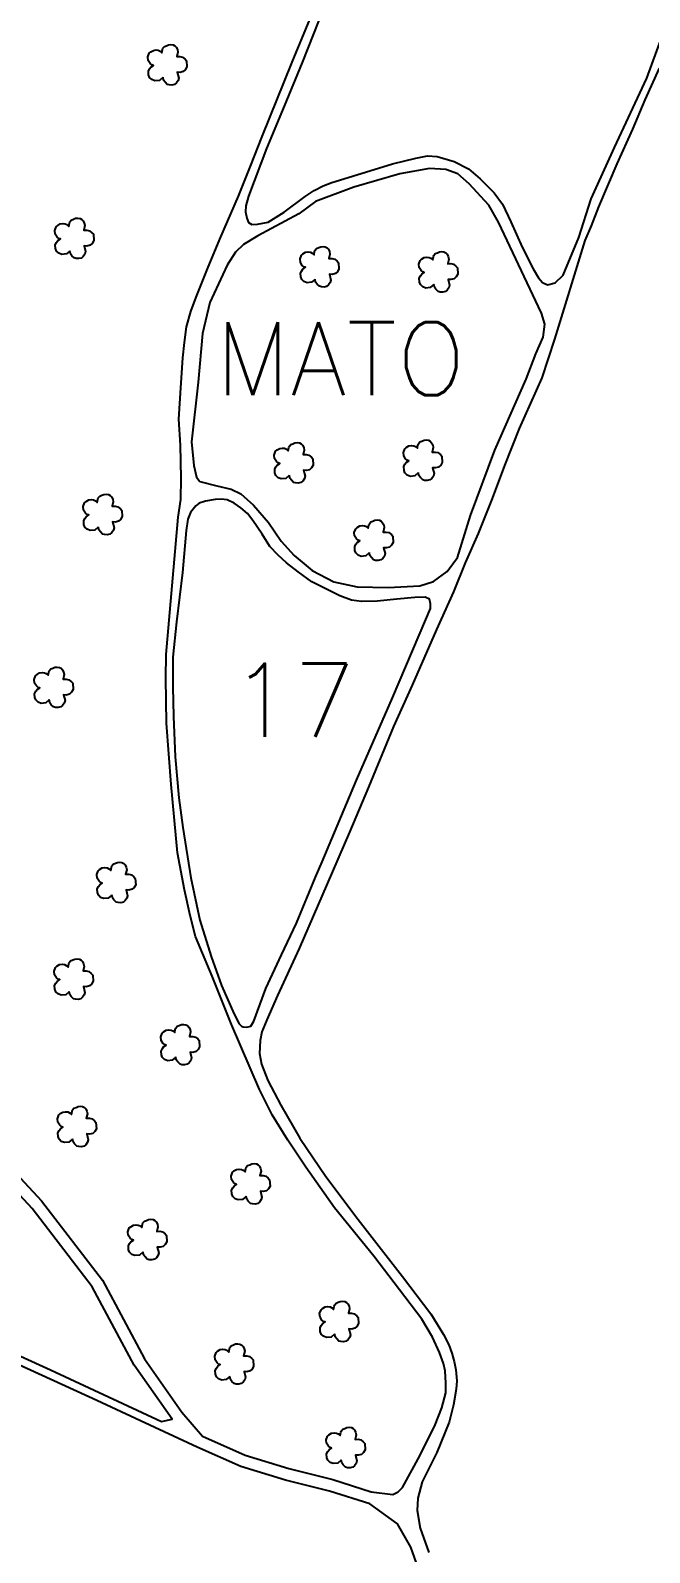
# Model space of a CAD drawing. Extents: x 713955 to 718155, y 7814478 to 7820418.
# Drawn here: x 715780 to 716000, y 7816877 to 7817418 of the extents above; entities that cross this region are included whole.
import ezdxf

# ---------------------------------------------------------------- set-up
doc = ezdxf.new("R2010")
doc.units = 0
doc.linetypes.add('CONTINUO', pattern=[0])
for name, color, linetype in [('0114001050', 1, 'Continuous'), ('0114001050008', 5, 'Continuous'), ('0114001050009', 5, 'Continuous'), ('0114001050015', 5, 'Continuous'), ('0114001050016', 5, 'Continuous'), ('0114001050017', 5, 'Continuous'), ('_SIMBOLO ARVORE', 118, 'Continuous'), ('RESERVA', 3, 'Continuous'), ('TEXTO_NUN_TAL', 7, 'Continuous')]:
    doc.layers.add(name, color=color, linetype=linetype)
doc.layers.add('TEXTO_DIVERSOS', color=7, linetype='Continuous', lineweight=5)
doc.styles.add('SIMPLEX', font='simplex', dxfattribs={"height": 0.2})

msp = doc.modelspace()

# ---------------------------------------------------------------- linework, layer by layer
at = {"layer": '0114001050'}
msp.add_lwpolyline([(715771.49, 7817015.11), (715783.56, 7817002.16), (715805.23, 7816973.92), (715820.19, 7816945.96), (715833.55, 7816926.95), (715840.8, 7816918.39), (715855.97, 7816911.65), (715871.53, 7816906.87), (715887.25, 7816902.96), (715900.89, 7816898.62), (715908.6, 7816897.67), (715910.47, 7816898.61), (715912.06, 7816900.15), (715918.23, 7816911.69), (715923.66, 7816922.46), (715925.95, 7816928.53), (715927.36, 7816933.86), (715927.36, 7816937.22), (715927.17, 7816941.69), (715926.61, 7816944.26), (715925.21, 7816948.18), (715922.73, 7816953.6), (715918.85, 7816960.07), (715910.9, 7816970.44), (715901.78, 7816982.43), (715887.84, 7816999.68), (715877.6, 7817014.08), (715871.18, 7817023.68), (715865.67, 7817032.75), (715861.13, 7817041.78), (715851.16, 7817064.81), (715844.29, 7817082.08), (715838.41, 7817096.17), (715836.45, 7817103.58), (715834.41, 7817112.69), (715832, 7817125.88), (715829.69, 7817150.21), (715828.09, 7817171.97), (715827.85, 7817187.98), (715827.95, 7817196.47), (715832.24, 7817245.3), (715833.1, 7817251.64), (715833.28, 7817259.18), (715833.03, 7817270.9), (715832.41, 7817280.12), (715833.17, 7817291.3), (715833.86, 7817301.97), (715834.4, 7817307.45), (715835.15, 7817312.95), (715836.68, 7817318.49), (715838.59, 7817323.54), (715842.68, 7817333.63), (715847.02, 7817344.17), (715853.7, 7817359.52), (715857.87, 7817370.13), (715862.03, 7817380.69), (715872.73, 7817407.16), (715879.03, 7817422.36)], dxfattribs=at)
at = {"layer": '0114001050008', "linetype": 'CONTINUO', "flags": 128}
msp.add_lwpolyline([(715575.59, 7817122.65), (715561.43, 7817140.16), (715546.94, 7817158.48), (715533.75, 7817174.98), (715525.42, 7817184.52), (715521.86, 7817188.39), (715515.58, 7817194.99), (715509.28, 7817205.75), (715492.92, 7817233.8), (715470.68, 7817258.75), (715446.98, 7817282), (715434.54, 7817295.78), (715423.89, 7817305.29), (715414.32, 7817310.82), (715410.81, 7817312.98), (715393.63, 7817315.18), (715146.79, 7817235.87), (715733.87, 7816680.59), (715746.99, 7816691.93), (715760.44, 7816703.74), (715774.27, 7816715.74), (715787.76, 7816727.89), (715803.17, 7816741.41), (715819.49, 7816755.57), (715834.71, 7816768.88), (715857.69, 7816789.14), (715869.98, 7816800.18), (715882.55, 7816811.54), (715895.54, 7816823.53), (715907.15, 7816834.64), (715915.66, 7816843.89), (715919.91, 7816852.49), (715920.95, 7816858.1), (715920.48, 7816859.43), (715918.92, 7816867.86), (715914.98, 7816878.98), (715910.26, 7816887.27), (715900.32, 7816894.3), (715886.08, 7816898.82), (715870.38, 7816902.73), (715854.46, 7816907.62), (715838.96, 7816914.5), (715823.92, 7816921.46), (715803.23, 7816931.11), (715779.63, 7816941.91), (715730.93, 7816963.98), (715709.86, 7816974.18), (715693.1, 7816983.52), (715677.68, 7816994), (715665.92, 7817005.16), (715655.2, 7817017.4), (715645.09, 7817030.62), (715635.48, 7817043.95), (715626.89, 7817055.09), (715607.01, 7817081.47), (715575.59, 7817122.65)], close=True, dxfattribs=at)
at = {"layer": '0114001050009', "linetype": 'CONTINUO'}
msp.add_lwpolyline([(715764.04, 7816952.32), (715786.75, 7816942.05), (715826.25, 7816923.67), (715830.04, 7816924.46), (715816.53, 7816943.7), (715801.6, 7816971.58), (715780.27, 7816999.38), (715768.42, 7817012.1)], dxfattribs=at)
at = {"layer": '0114001050015'}
msp.add_lwpolyline([(716003.33, 7817405.03), (715998.19, 7817393.77), (715993.88, 7817383.34), (715988.3, 7817370.92), (715981.74, 7817355.72), (715979.12, 7817348.89), (715976.88, 7817343.71), (715966.05, 7817308.61), (715961.56, 7817294.84), (715953.5, 7817276.78), (715948.25, 7817263.66), (715943.87, 7817251.98), (715938.97, 7817239.45), (715934.34, 7817229.05), (715930.09, 7817218.72), (715924.06, 7817205.29), (715915.43, 7817185.52), (715908.85, 7817170.84), (715899.89, 7817149.21), (715893.09, 7817133.24), (715885.23, 7817114.89), (715875.24, 7817091.93), (715867.49, 7817075.18), (715863.7, 7817066.56), (715861.95, 7817062.28), (715861.34, 7817059.21), (715861.18, 7817054.53), (715861.84, 7817050.69), (715864.14, 7817044.93), (715868.7, 7817036.13), (715875.45, 7817024.39), (715884.73, 7817010.72), (715896.26, 7816995.5), (715912.02, 7816975.18), (715922.08, 7816961.95), (715926.63, 7816954.63), (715928.5, 7816950.9), (715929.6, 7816947.99), (715930.37, 7816945.03), (715931.03, 7816942.01), (715931.35, 7816938.12), (715931.08, 7816935.08), (715930.2, 7816929.54), (715928.61, 7816923.39), (715924.22, 7816912.58), (715919, 7816902.2), (715917.46, 7816896.36), (715917.24, 7816891.98), (715918.34, 7816885.72), (715921.42, 7816876.99)], dxfattribs=at)
at = {"layer": '0114001050016'}
msp.add_lwpolyline([(715884.17, 7817426.83), (715876.28, 7817407.03), (715869.95, 7817391.46), (715863.67, 7817376.39), (715857.18, 7817359.44), (715856.32, 7817356.06), (715856.16, 7817353.86), (715856.64, 7817351.7), (715857.18, 7817350.09), (715858.41, 7817349.45), (715860.4, 7817349.51), (715864.15, 7817350.26), (715869.89, 7817353.79), (715877.34, 7817359.36), (715880.61, 7817361.51), (715883.83, 7817363.17), (715886.88, 7817364.29), (715897.24, 7817367.52), (715908.5, 7817371), (715916.72, 7817373.04), (715920.84, 7817373.79), (715924.38, 7817373.53), (715930.39, 7817371.76), (715935.48, 7817369.19), (715939.66, 7817365.6), (715944.57, 7817360.71), (715947.62, 7817356.59), (715950.52, 7817350.37), (715954.6, 7817341.3), (715958.52, 7817333.63), (715960.34, 7817330.41), (715961.84, 7817328.75), (715963.61, 7817327.95), (715966.29, 7817328.65), (715969.13, 7817331.38), (715974.72, 7817344.74), (715979.13, 7817358.57), (715987.47, 7817376.75), (715998.91, 7817401.45), (716009.17, 7817429.47)], dxfattribs=at)
at = {"layer": '0114001050017'}
msp.add_lwpolyline([(715883.37, 7817122.73), (715895.58, 7817151.8), (715908.49, 7817181), (715920.27, 7817208.91), (715921.91, 7817212.8), (715921.91, 7817214.53), (715921.57, 7817216.09), (715920.1, 7817216.87), (715916.37, 7817216.78), (715909.96, 7817216.17), (715902.95, 7817215.48), (715897.41, 7817215.31), (715893.84, 7817215.8), (715889.72, 7817217.31), (715884.78, 7817219.75), (715879.79, 7817222.32), (715874.91, 7817225.84), (715870.68, 7817229.04), (715867.81, 7817231.75), (715864.83, 7817234.83), (715862.06, 7817239.22), (715858.7, 7817244.06), (715856.8, 7817246.66), (715854.52, 7817248.66), (715852.08, 7817250.29), (715849.64, 7817251.48), (715847.53, 7817251.75), (715845.36, 7817251.53), (715841.93, 7817250.99), (715839.71, 7817250.24), (715838.46, 7817249.37), (715836.62, 7817246.99), (715835.65, 7817244.6), (715834.99, 7817240.59), (715833.75, 7817225.59), (715831.57, 7817208.06), (715830.26, 7817195.52), (715830.31, 7817184.96), (715830.53, 7817174.44), (715831.07, 7817160.01), (715832.43, 7817145.42), (715833.9, 7817134.86), (715836.71, 7817117.01), (715839.86, 7817101.93), (715843.98, 7817089.07), (715847.56, 7817078.72), (715852.17, 7817068.51), (715853.91, 7817065.04), (715854.72, 7817064.29), (715855.32, 7817064.02), (715856.67, 7817063.91), (715858.03, 7817064.23), (715859.06, 7817066.07), (715863.34, 7817077.67), (715868.98, 7817089.58), (715874.3, 7817100.93), (715881.08, 7817117.25)], close=True, dxfattribs=at)
at = {"layer": '_SIMBOLO ARVORE', "linetype": 'CONTINUO'}
for points in [[(715826.77, 7817401.71, 0), (715825.52, 7817400.66, 0), (715823.94, 7817400.48, 0), (715822.81, 7817400.92, 0), (715822.01, 7817401.7, 0), (715821.68, 7817402.6, 0), (715821.59, 7817403.93, 0), (715822.02, 7817404.77, 0), (715822.48, 7817405.4, 0), (715823.39, 7817406.01, 0), (715822.81, 7817406.2, 0), (715822.24, 7817406.67, 0), (715821.56, 7817407.73, 0), (715821.44, 7817408.99, 0), (715821.93, 7817410.31, 0), (715822.44, 7817410.78, 0), (715823.37, 7817411.35, 0), (715824.34, 7817411.48, 0), (715825.12, 7817411.37, 0), (715825.74, 7817411.08, 0), (715826.42, 7817410.48, 0), (715826.62, 7817411.63, 0), (715826.79, 7817412.09, 0), (715827.3, 7817412.73, 0), (715828.05, 7817413.01, 0), (715828.79, 7817413.33, 0), (715829.61, 7817413.41, 0), (715830.39, 7817413.3, 0), (715831.03, 7817412.96, 0), (715831.5, 7817412.45, 0), (715831.91, 7817411.64, 0), (715832.07, 7817410.73, 0), (715831.7, 7817409.12, 0), (715832.83, 7817409.13, 0), (715833.77, 7817408.91, 0), (715834.65, 7817408.21, 0), (715835.14, 7817407.65, 0), (715835.27, 7817405.43, 0), (715834.72, 7817404.43, 0), (715834, 7817403.77, 0), (715832.86, 7817403.46, 0), (715831.86, 7817403.55, 0), (715832.39, 7817401.47, 0), (715832.15, 7817400.59, 0), (715831.55, 7817399.74, 0), (715830.89, 7817399.22, 0), (715829.95, 7817398.99, 0), (715829.02, 7817399.04, 0), (715828.32, 7817399.24, 0), (715827.52, 7817400.03, 0), (715826.97, 7817400.74, 0), (715826.81, 7817401.81, 0)], [(715793.65, 7817339.97, 0), (715792.41, 7817338.93, 0), (715790.82, 7817338.74, 0), (715789.7, 7817339.18, 0), (715788.9, 7817339.97, 0), (715788.57, 7817340.87, 0), (715788.48, 7817342.2, 0), (715788.91, 7817343.04, 0), (715789.36, 7817343.66, 0), (715790.27, 7817344.28, 0), (715789.69, 7817344.46, 0), (715789.12, 7817344.94, 0), (715788.45, 7817346, 0), (715788.33, 7817347.26, 0), (715788.81, 7817348.57, 0), (715789.32, 7817349.04, 0), (715790.25, 7817349.61, 0), (715791.23, 7817349.74, 0), (715792.01, 7817349.63, 0), (715792.63, 7817349.35, 0), (715793.3, 7817348.74, 0), (715793.51, 7817349.9, 0), (715793.68, 7817350.36, 0), (715794.18, 7817351, 0), (715794.94, 7817351.27, 0), (715795.67, 7817351.6, 0), (715796.5, 7817351.68, 0), (715797.28, 7817351.56, 0), (715797.91, 7817351.23, 0), (715798.38, 7817350.72, 0), (715798.8, 7817349.9, 0), (715798.96, 7817349, 0), (715798.58, 7817347.38, 0), (715799.72, 7817347.4, 0), (715800.65, 7817347.18, 0), (715801.53, 7817346.48, 0), (715802.02, 7817345.92, 0), (715802.16, 7817343.69, 0), (715801.61, 7817342.7, 0), (715800.89, 7817342.03, 0), (715799.75, 7817341.73, 0), (715798.75, 7817341.82, 0), (715799.28, 7817339.74, 0), (715799.04, 7817338.86, 0), (715798.43, 7817338.01, 0), (715797.77, 7817337.48, 0), (715796.83, 7817337.25, 0), (715795.9, 7817337.31, 0), (715795.2, 7817337.51, 0), (715794.4, 7817338.29, 0), (715793.86, 7817339, 0), (715793.69, 7817340.08, 0)], [(715880.89, 7817329.88, 0), (715879.65, 7817328.83, 0), (715878.07, 7817328.65, 0), (715876.94, 7817329.09, 0), (715876.14, 7817329.87, 0), (715875.81, 7817330.77, 0), (715875.72, 7817332.1, 0), (715876.15, 7817332.94, 0), (715876.6, 7817333.57, 0), (715877.52, 7817334.18, 0), (715876.94, 7817334.37, 0), (715876.36, 7817334.84, 0), (715875.69, 7817335.9, 0), (715875.57, 7817337.16, 0), (715876.05, 7817338.48, 0), (715876.56, 7817338.95, 0), (715877.49, 7817339.52, 0), (715878.47, 7817339.65, 0), (715879.25, 7817339.54, 0), (715879.87, 7817339.25, 0), (715880.55, 7817338.65, 0), (715880.75, 7817339.8, 0), (715880.92, 7817340.26, 0), (715881.43, 7817340.9, 0), (715882.18, 7817341.18, 0), (715882.91, 7817341.5, 0), (715883.74, 7817341.58, 0), (715884.52, 7817341.47, 0), (715885.15, 7817341.13, 0), (715885.63, 7817340.62, 0), (715886.04, 7817339.81, 0), (715886.2, 7817338.9, 0), (715885.82, 7817337.29, 0), (715886.96, 7817337.3, 0), (715887.89, 7817337.08, 0), (715888.77, 7817336.38, 0), (715889.26, 7817335.82, 0), (715889.4, 7817333.6, 0), (715888.85, 7817332.6, 0), (715888.13, 7817331.94, 0), (715886.99, 7817331.63, 0), (715885.99, 7817331.72, 0), (715886.52, 7817329.64, 0), (715886.28, 7817328.76, 0), (715885.68, 7817327.91, 0), (715885.01, 7817327.39, 0), (715884.08, 7817327.16, 0), (715883.14, 7817327.21, 0), (715882.45, 7817327.41, 0), (715881.64, 7817328.2, 0), (715881.1, 7817328.91, 0), (715880.93, 7817329.98, 0)], [(715923.14, 7817328.04, 0), (715921.89, 7817326.99, 0), (715920.31, 7817326.81, 0), (715919.18, 7817327.25, 0), (715918.38, 7817328.04, 0), (715918.05, 7817328.94, 0), (715917.96, 7817330.27, 0), (715918.39, 7817331.11, 0), (715918.85, 7817331.73, 0), (715919.76, 7817332.35, 0), (715919.18, 7817332.53, 0), (715918.61, 7817333.01, 0), (715917.93, 7817334.07, 0), (715917.81, 7817335.33, 0), (715918.3, 7817336.64, 0), (715918.81, 7817337.11, 0), (715919.74, 7817337.68, 0), (715920.71, 7817337.81, 0), (715921.49, 7817337.7, 0), (715922.11, 7817337.42, 0), (715922.79, 7817336.81, 0), (715922.99, 7817337.97, 0), (715923.16, 7817338.43, 0), (715923.67, 7817339.07, 0), (715924.42, 7817339.34, 0), (715925.16, 7817339.67, 0), (715925.98, 7817339.74, 0), (715926.76, 7817339.63, 0), (715927.4, 7817339.3, 0), (715927.87, 7817338.79, 0), (715928.28, 7817337.97, 0), (715928.44, 7817337.07, 0), (715928.07, 7817335.45, 0), (715929.2, 7817335.47, 0), (715930.14, 7817335.24, 0), (715931.02, 7817334.55, 0), (715931.51, 7817333.99, 0), (715931.64, 7817331.76, 0), (715931.09, 7817330.77, 0), (715930.37, 7817330.1, 0), (715929.23, 7817329.8, 0), (715928.23, 7817329.89, 0), (715928.76, 7817327.81, 0), (715928.52, 7817326.92, 0), (715927.92, 7817326.08, 0), (715927.26, 7817325.55, 0), (715926.32, 7817325.32, 0), (715925.39, 7817325.38, 0), (715924.69, 7817325.58, 0), (715923.89, 7817326.36, 0), (715923.34, 7817327.07, 0), (715923.18, 7817328.15, 0)], [(715871.71, 7817260.13, 0), (715870.47, 7817259.08, 0), (715868.88, 7817258.9, 0), (715867.75, 7817259.34, 0), (715866.95, 7817260.12, 0), (715866.62, 7817261.02, 0), (715866.53, 7817262.35, 0), (715866.97, 7817263.19, 0), (715867.42, 7817263.82, 0), (715868.33, 7817264.43, 0), (715867.75, 7817264.62, 0), (715867.18, 7817265.09, 0), (715866.51, 7817266.15, 0), (715866.39, 7817267.41, 0), (715866.87, 7817268.73, 0), (715867.38, 7817269.2, 0), (715868.31, 7817269.77, 0), (715869.29, 7817269.9, 0), (715870.07, 7817269.79, 0), (715870.69, 7817269.5, 0), (715871.36, 7817268.9, 0), (715871.56, 7817270.05, 0), (715871.74, 7817270.51, 0), (715872.24, 7817271.15, 0), (715872.99, 7817271.43, 0), (715873.73, 7817271.75, 0), (715874.55, 7817271.83, 0), (715875.34, 7817271.72, 0), (715875.97, 7817271.38, 0), (715876.44, 7817270.87, 0), (715876.85, 7817270.06, 0), (715877.02, 7817269.15, 0), (715876.64, 7817267.54, 0), (715877.77, 7817267.55, 0), (715878.71, 7817267.33, 0), (715879.59, 7817266.63, 0), (715880.08, 7817266.07, 0), (715880.21, 7817263.85, 0), (715879.67, 7817262.85, 0), (715878.94, 7817262.19, 0), (715877.8, 7817261.88, 0), (715876.8, 7817261.97, 0), (715877.34, 7817259.89, 0), (715877.09, 7817259.01, 0), (715876.49, 7817258.16, 0), (715875.83, 7817257.64, 0), (715874.89, 7817257.41, 0), (715873.96, 7817257.46, 0), (715873.26, 7817257.66, 0), (715872.46, 7817258.45, 0), (715871.92, 7817259.16, 0), (715871.75, 7817260.23, 0)], [(715917.63, 7817261.04, 0), (715916.38, 7817260, 0), (715914.8, 7817259.81, 0), (715913.67, 7817260.25, 0), (715912.87, 7817261.04, 0), (715912.54, 7817261.94, 0), (715912.45, 7817263.27, 0), (715912.88, 7817264.11, 0), (715913.34, 7817264.73, 0), (715914.25, 7817265.35, 0), (715913.67, 7817265.54, 0), (715913.1, 7817266.01, 0), (715912.42, 7817267.07, 0), (715912.3, 7817268.33, 0), (715912.79, 7817269.65, 0), (715913.3, 7817270.12, 0), (715914.23, 7817270.68, 0), (715915.2, 7817270.82, 0), (715915.98, 7817270.7, 0), (715916.6, 7817270.42, 0), (715917.28, 7817269.81, 0), (715917.48, 7817270.97, 0), (715917.65, 7817271.43, 0), (715918.16, 7817272.07, 0), (715918.91, 7817272.35, 0), (715919.65, 7817272.67, 0), (715920.47, 7817272.75, 0), (715921.25, 7817272.64, 0), (715921.89, 7817272.3, 0), (715922.36, 7817271.79, 0), (715922.77, 7817270.98, 0), (715922.93, 7817270.07, 0), (715922.56, 7817268.45, 0), (715923.69, 7817268.47, 0), (715924.63, 7817268.25, 0), (715925.51, 7817267.55, 0), (715926, 7817266.99, 0), (715926.13, 7817264.76, 0), (715925.58, 7817263.77, 0), (715924.86, 7817263.11, 0), (715923.72, 7817262.8, 0), (715922.72, 7817262.89, 0), (715923.25, 7817260.81, 0), (715923.01, 7817259.93, 0), (715922.41, 7817259.08, 0), (715921.75, 7817258.56, 0), (715920.81, 7817258.32, 0), (715919.88, 7817258.38, 0), (715919.18, 7817258.58, 0), (715918.38, 7817259.37, 0), (715917.83, 7817260.07, 0), (715917.67, 7817261.15, 0)], [(715803.76, 7817241.77, 0), (715802.51, 7817240.72, 0), (715800.93, 7817240.54, 0), (715799.8, 7817240.98, 0), (715799, 7817241.77, 0), (715798.67, 7817242.67, 0), (715798.58, 7817244, 0), (715799.01, 7817244.84, 0), (715799.46, 7817245.46, 0), (715800.38, 7817246.08, 0), (715799.8, 7817246.26, 0), (715799.22, 7817246.74, 0), (715798.55, 7817247.8, 0), (715798.43, 7817249.06, 0), (715798.92, 7817250.37, 0), (715799.43, 7817250.84, 0), (715800.36, 7817251.41, 0), (715801.33, 7817251.54, 0), (715802.11, 7817251.43, 0), (715802.73, 7817251.15, 0), (715803.41, 7817250.54, 0), (715803.61, 7817251.7, 0), (715803.78, 7817252.16, 0), (715804.29, 7817252.8, 0), (715805.04, 7817253.07, 0), (715805.77, 7817253.4, 0), (715806.6, 7817253.47, 0), (715807.38, 7817253.36, 0), (715808.01, 7817253.03, 0), (715808.49, 7817252.52, 0), (715808.9, 7817251.7, 0), (715809.06, 7817250.8, 0), (715808.68, 7817249.18, 0), (715809.82, 7817249.2, 0), (715810.75, 7817248.97, 0), (715811.64, 7817248.27, 0), (715812.12, 7817247.72, 0), (715812.26, 7817245.49, 0), (715811.71, 7817244.5, 0), (715810.99, 7817243.83, 0), (715809.85, 7817243.53, 0), (715808.85, 7817243.62, 0), (715809.38, 7817241.54, 0), (715809.14, 7817240.65, 0), (715808.54, 7817239.81, 0), (715807.88, 7817239.28, 0), (715806.94, 7817239.05, 0), (715806, 7817239.11, 0), (715805.31, 7817239.31, 0), (715804.51, 7817240.09, 0), (715803.96, 7817240.8, 0), (715803.79, 7817241.88, 0)], [(715900.18, 7817232.59, 0), (715898.93, 7817231.55, 0), (715897.35, 7817231.36, 0), (715896.22, 7817231.8, 0), (715895.42, 7817232.59, 0), (715895.09, 7817233.49, 0), (715895, 7817234.82, 0), (715895.43, 7817235.66, 0), (715895.89, 7817236.28, 0), (715896.8, 7817236.9, 0), (715896.22, 7817237.09, 0), (715895.65, 7817237.56, 0), (715894.98, 7817238.62, 0), (715894.85, 7817239.88, 0), (715895.34, 7817241.19, 0), (715895.85, 7817241.67, 0), (715896.78, 7817242.23, 0), (715897.76, 7817242.36, 0), (715898.54, 7817242.25, 0), (715899.15, 7817241.97, 0), (715899.83, 7817241.36, 0), (715900.03, 7817242.52, 0), (715900.21, 7817242.98, 0), (715900.71, 7817243.62, 0), (715901.46, 7817243.89, 0), (715902.2, 7817244.22, 0), (715903.02, 7817244.3, 0), (715903.8, 7817244.18, 0), (715904.44, 7817243.85, 0), (715904.91, 7817243.34, 0), (715905.32, 7817242.53, 0), (715905.48, 7817241.62, 0), (715905.11, 7817240, 0), (715906.24, 7817240.02, 0), (715907.18, 7817239.8, 0), (715908.06, 7817239.1, 0), (715908.55, 7817238.54, 0), (715908.68, 7817236.31, 0), (715908.14, 7817235.32, 0), (715907.41, 7817234.66, 0), (715906.27, 7817234.35, 0), (715905.27, 7817234.44, 0), (715905.81, 7817232.36, 0), (715905.56, 7817231.48, 0), (715904.96, 7817230.63, 0), (715904.3, 7817230.1, 0), (715903.36, 7817229.87, 0), (715902.43, 7817229.93, 0), (715901.73, 7817230.13, 0), (715900.93, 7817230.91, 0), (715900.39, 7817231.62, 0), (715900.22, 7817232.7, 0)], [(715786.31, 7817180.28, 0), (715785.06, 7817179.23, 0), (715783.48, 7817179.05, 0), (715782.35, 7817179.49, 0), (715781.55, 7817180.28, 0), (715781.22, 7817181.18, 0), (715781.13, 7817182.51, 0), (715781.56, 7817183.35, 0), (715782.02, 7817183.97, 0), (715782.93, 7817184.59, 0), (715782.35, 7817184.77, 0), (715781.78, 7817185.25, 0), (715781.1, 7817186.31, 0), (715780.98, 7817187.57, 0), (715781.47, 7817188.88, 0), (715781.98, 7817189.35, 0), (715782.91, 7817189.92, 0), (715783.88, 7817190.05, 0), (715784.66, 7817189.94, 0), (715785.28, 7817189.66, 0), (715785.96, 7817189.05, 0), (715786.16, 7817190.21, 0), (715786.33, 7817190.67, 0), (715786.84, 7817191.31, 0), (715787.59, 7817191.58, 0), (715788.32, 7817191.91, 0), (715789.15, 7817191.98, 0), (715789.93, 7817191.87, 0), (715790.57, 7817191.54, 0), (715791.04, 7817191.03, 0), (715791.45, 7817190.21, 0), (715791.61, 7817189.31, 0), (715791.24, 7817187.69, 0), (715792.37, 7817187.71, 0), (715793.3, 7817187.48, 0), (715794.19, 7817186.78, 0), (715794.68, 7817186.23, 0), (715794.81, 7817184, 0), (715794.26, 7817183.01, 0), (715793.54, 7817182.34, 0), (715792.4, 7817182.04, 0), (715791.4, 7817182.13, 0), (715791.93, 7817180.05, 0), (715791.69, 7817179.16, 0), (715791.09, 7817178.32, 0), (715790.43, 7817177.79, 0), (715789.49, 7817177.56, 0), (715788.56, 7817177.62, 0), (715787.86, 7817177.82, 0), (715787.06, 7817178.6, 0), (715786.51, 7817179.31, 0), (715786.35, 7817180.39, 0)], [(715808.57, 7817110.86, 0), (715807.32, 7817109.82, 0), (715805.74, 7817109.63, 0), (715804.61, 7817110.07, 0), (715803.81, 7817110.86, 0), (715803.48, 7817111.76, 0), (715803.39, 7817113.09, 0), (715803.82, 7817113.93, 0), (715804.28, 7817114.55, 0), (715805.19, 7817115.17, 0), (715804.61, 7817115.36, 0), (715804.04, 7817115.83, 0), (715803.37, 7817116.89, 0), (715803.24, 7817118.15, 0), (715803.73, 7817119.47, 0), (715804.24, 7817119.94, 0), (715805.17, 7817120.51, 0), (715806.15, 7817120.64, 0), (715806.93, 7817120.52, 0), (715807.54, 7817120.24, 0), (715808.22, 7817119.64, 0), (715808.42, 7817120.79, 0), (715808.6, 7817121.25, 0), (715809.1, 7817121.89, 0), (715809.85, 7817122.17, 0), (715810.59, 7817122.49, 0), (715811.41, 7817122.57, 0), (715812.19, 7817122.46, 0), (715812.83, 7817122.12, 0), (715813.3, 7817121.61, 0), (715813.71, 7817120.8, 0), (715813.87, 7817119.89, 0), (715813.5, 7817118.28, 0), (715814.63, 7817118.29, 0), (715815.57, 7817118.07, 0), (715816.45, 7817117.37, 0), (715816.94, 7817116.81, 0), (715817.07, 7817114.58, 0), (715816.53, 7817113.59, 0), (715815.8, 7817112.93, 0), (715814.66, 7817112.62, 0), (715813.66, 7817112.71, 0), (715814.2, 7817110.63, 0), (715813.95, 7817109.75, 0), (715813.35, 7817108.9, 0), (715812.69, 7817108.38, 0), (715811.75, 7817108.15, 0), (715810.82, 7817108.2, 0), (715810.12, 7817108.4, 0), (715809.32, 7817109.19, 0), (715808.78, 7817109.9, 0), (715808.61, 7817110.97, 0)], [(715793.41, 7817076.49, 0), (715792.17, 7817075.44, 0), (715790.58, 7817075.26, 0), (715789.46, 7817075.7, 0), (715788.65, 7817076.49, 0), (715788.32, 7817077.39, 0), (715788.23, 7817078.72, 0), (715788.67, 7817079.56, 0), (715789.12, 7817080.18, 0), (715790.03, 7817080.8, 0), (715789.45, 7817080.98, 0), (715788.88, 7817081.46, 0), (715788.21, 7817082.52, 0), (715788.09, 7817083.78, 0), (715788.57, 7817085.09, 0), (715789.08, 7817085.56, 0), (715790.01, 7817086.13, 0), (715790.99, 7817086.26, 0), (715791.77, 7817086.15, 0), (715792.39, 7817085.87, 0), (715793.06, 7817085.26, 0), (715793.27, 7817086.42, 0), (715793.44, 7817086.88, 0), (715793.94, 7817087.52, 0), (715794.7, 7817087.79, 0), (715795.43, 7817088.12, 0), (715796.26, 7817088.19, 0), (715797.04, 7817088.08, 0), (715797.67, 7817087.75, 0), (715798.14, 7817087.24, 0), (715798.56, 7817086.42, 0), (715798.72, 7817085.52, 0), (715798.34, 7817083.9, 0), (715799.47, 7817083.92, 0), (715800.41, 7817083.69, 0), (715801.29, 7817082.99, 0), (715801.78, 7817082.44, 0), (715801.91, 7817080.21, 0), (715801.37, 7817079.22, 0), (715800.64, 7817078.55, 0), (715799.5, 7817078.25, 0), (715798.5, 7817078.34, 0), (715799.04, 7817076.26, 0), (715798.79, 7817075.37, 0), (715798.19, 7817074.53, 0), (715797.53, 7817074, 0), (715796.59, 7817073.77, 0), (715795.66, 7817073.83, 0), (715794.96, 7817074.03, 0), (715794.16, 7817074.81, 0), (715793.62, 7817075.52, 0), (715793.45, 7817076.6, 0)], [(715831.31, 7817053.19, 0), (715830.06, 7817052.14, 0), (715828.48, 7817051.96, 0), (715827.35, 7817052.4, 0), (715826.55, 7817053.18, 0), (715826.22, 7817054.08, 0), (715826.13, 7817055.41, 0), (715826.56, 7817056.25, 0), (715827.01, 7817056.88, 0), (715827.93, 7817057.49, 0), (715827.35, 7817057.68, 0), (715826.77, 7817058.15, 0), (715826.1, 7817059.21, 0), (715825.98, 7817060.47, 0), (715826.46, 7817061.79, 0), (715826.97, 7817062.26, 0), (715827.9, 7817062.83, 0), (715828.88, 7817062.96, 0), (715829.66, 7817062.85, 0), (715830.28, 7817062.56, 0), (715830.96, 7817061.96, 0), (715831.16, 7817063.11, 0), (715831.33, 7817063.57, 0), (715831.84, 7817064.21, 0), (715832.59, 7817064.49, 0), (715833.32, 7817064.81, 0), (715834.15, 7817064.89, 0), (715834.93, 7817064.78, 0), (715835.56, 7817064.44, 0), (715836.04, 7817063.93, 0), (715836.45, 7817063.12, 0), (715836.61, 7817062.21, 0), (715836.23, 7817060.6, 0), (715837.37, 7817060.61, 0), (715838.3, 7817060.39, 0), (715839.18, 7817059.69, 0), (715839.67, 7817059.13, 0), (715839.81, 7817056.91, 0), (715839.26, 7817055.91, 0), (715838.54, 7817055.25, 0), (715837.4, 7817054.94, 0), (715836.4, 7817055.03, 0), (715836.93, 7817052.95, 0), (715836.69, 7817052.07, 0), (715836.09, 7817051.22, 0), (715835.43, 7817050.7, 0), (715834.49, 7817050.47, 0), (715833.55, 7817050.52, 0), (715832.86, 7817050.72, 0), (715832.06, 7817051.51, 0), (715831.51, 7817052.22, 0), (715831.34, 7817053.29, 0)], [(715794.58, 7817024.06, 0), (715793.33, 7817023.01, 0), (715791.75, 7817022.83, 0), (715790.62, 7817023.26, 0), (715789.82, 7817024.05, 0), (715789.49, 7817024.95, 0), (715789.4, 7817026.28, 0), (715789.83, 7817027.12, 0), (715790.29, 7817027.74, 0), (715791.2, 7817028.36, 0), (715790.62, 7817028.55, 0), (715790.05, 7817029.02, 0), (715789.37, 7817030.08, 0), (715789.25, 7817031.34, 0), (715789.74, 7817032.66, 0), (715790.25, 7817033.13, 0), (715791.18, 7817033.7, 0), (715792.15, 7817033.83, 0), (715792.94, 7817033.72, 0), (715793.55, 7817033.43, 0), (715794.23, 7817032.83, 0), (715794.43, 7817033.98, 0), (715794.6, 7817034.44, 0), (715795.11, 7817035.08, 0), (715795.86, 7817035.36, 0), (715796.6, 7817035.68, 0), (715797.42, 7817035.76, 0), (715798.2, 7817035.65, 0), (715798.84, 7817035.31, 0), (715799.31, 7817034.8, 0), (715799.72, 7817033.99, 0), (715799.88, 7817033.08, 0), (715799.51, 7817031.47, 0), (715800.64, 7817031.48, 0), (715801.58, 7817031.26, 0), (715802.46, 7817030.56, 0), (715802.95, 7817030, 0), (715803.08, 7817027.78, 0), (715802.53, 7817026.78, 0), (715801.81, 7817026.12, 0), (715800.67, 7817025.81, 0), (715799.67, 7817025.9, 0), (715800.2, 7817023.82, 0), (715799.96, 7817022.94, 0), (715799.36, 7817022.09, 0), (715798.7, 7817021.57, 0), (715797.76, 7817021.34, 0), (715796.83, 7817021.39, 0), (715796.13, 7817021.59, 0), (715795.33, 7817022.38, 0), (715794.78, 7817023.09, 0), (715794.62, 7817024.16, 0)], [(715856.37, 7817003.66, 0), (715855.13, 7817002.62, 0), (715853.54, 7817002.43, 0), (715852.42, 7817002.87, 0), (715851.61, 7817003.66, 0), (715851.28, 7817004.56, 0), (715851.19, 7817005.89, 0), (715851.63, 7817006.73, 0), (715852.08, 7817007.35, 0), (715852.99, 7817007.97, 0), (715852.41, 7817008.16, 0), (715851.84, 7817008.63, 0), (715851.17, 7817009.69, 0), (715851.05, 7817010.95, 0), (715851.53, 7817012.27, 0), (715852.04, 7817012.74, 0), (715852.97, 7817013.31, 0), (715853.95, 7817013.44, 0), (715854.73, 7817013.32, 0), (715855.35, 7817013.04, 0), (715856.02, 7817012.44, 0), (715856.23, 7817013.59, 0), (715856.4, 7817014.05, 0), (715856.9, 7817014.69, 0), (715857.66, 7817014.97, 0), (715858.39, 7817015.29, 0), (715859.22, 7817015.37, 0), (715860, 7817015.26, 0), (715860.63, 7817014.92, 0), (715861.1, 7817014.41, 0), (715861.52, 7817013.6, 0), (715861.68, 7817012.69, 0), (715861.3, 7817011.08, 0), (715862.43, 7817011.09, 0), (715863.37, 7817010.87, 0), (715864.25, 7817010.17, 0), (715864.74, 7817009.61, 0), (715864.87, 7817007.39, 0), (715864.33, 7817006.39, 0), (715863.6, 7817005.73, 0), (715862.46, 7817005.42, 0), (715861.46, 7817005.51, 0), (715862, 7817003.43, 0), (715861.75, 7817002.55, 0), (715861.15, 7817001.7, 0), (715860.49, 7817001.18, 0), (715859.55, 7817000.95, 0), (715858.62, 7817001, 0), (715857.92, 7817001.2, 0), (715857.12, 7817001.99, 0), (715856.58, 7817002.7, 0), (715856.41, 7817003.77, 0)], [(715819.65, 7816983.86, 0), (715818.4, 7816982.81, 0), (715816.82, 7816982.63, 0), (715815.69, 7816983.06, 0), (715814.89, 7816983.85, 0), (715814.56, 7816984.75, 0), (715814.47, 7816986.08, 0), (715814.9, 7816986.92, 0), (715815.35, 7816987.54, 0), (715816.27, 7816988.16, 0), (715815.69, 7816988.35, 0), (715815.11, 7816988.82, 0), (715814.44, 7816989.88, 0), (715814.32, 7816991.14, 0), (715814.81, 7816992.46, 0), (715815.32, 7816992.93, 0), (715816.25, 7816993.5, 0), (715817.22, 7816993.63, 0), (715818, 7816993.52, 0), (715818.62, 7816993.23, 0), (715819.3, 7816992.63, 0), (715819.5, 7816993.78, 0), (715819.67, 7816994.24, 0), (715820.18, 7816994.88, 0), (715820.93, 7816995.16, 0), (715821.66, 7816995.48, 0), (715822.49, 7816995.56, 0), (715823.27, 7816995.45, 0), (715823.91, 7816995.11, 0), (715824.38, 7816994.6, 0), (715824.79, 7816993.79, 0), (715824.95, 7816992.88, 0), (715824.58, 7816991.27, 0), (715825.71, 7816991.28, 0), (715826.64, 7816991.06, 0), (715827.53, 7816990.36, 0), (715828.02, 7816989.8, 0), (715828.15, 7816987.58, 0), (715827.6, 7816986.58, 0), (715826.88, 7816985.92, 0), (715825.74, 7816985.61, 0), (715824.74, 7816985.7, 0), (715825.27, 7816983.62, 0), (715825.03, 7816982.74, 0), (715824.43, 7816981.89, 0), (715823.77, 7816981.37, 0), (715822.83, 7816981.14, 0), (715821.9, 7816981.19, 0), (715821.2, 7816981.39, 0), (715820.4, 7816982.18, 0), (715819.85, 7816982.89, 0), (715819.68, 7816983.96, 0)], [(715887.85, 7816954.72, 0), (715886.61, 7816953.68, 0), (715885.02, 7816953.5, 0), (715883.89, 7816953.93, 0), (715883.09, 7816954.72, 0), (715882.76, 7816955.62, 0), (715882.67, 7816956.95, 0), (715883.11, 7816957.79, 0), (715883.56, 7816958.41, 0), (715884.47, 7816959.03, 0), (715883.89, 7816959.22, 0), (715883.32, 7816959.69, 0), (715882.65, 7816960.75, 0), (715882.53, 7816962.01, 0), (715883.01, 7816963.33, 0), (715883.52, 7816963.8, 0), (715884.45, 7816964.37, 0), (715885.43, 7816964.5, 0), (715886.21, 7816964.39, 0), (715886.83, 7816964.1, 0), (715887.5, 7816963.5, 0), (715887.71, 7816964.65, 0), (715887.88, 7816965.11, 0), (715888.38, 7816965.75, 0), (715889.14, 7816966.03, 0), (715889.87, 7816966.35, 0), (715890.7, 7816966.43, 0), (715891.48, 7816966.32, 0), (715892.11, 7816965.98, 0), (715892.58, 7816965.47, 0), (715893, 7816964.66, 0), (715893.16, 7816963.75, 0), (715892.78, 7816962.14, 0), (715893.91, 7816962.15, 0), (715894.85, 7816961.93, 0), (715895.73, 7816961.23, 0), (715896.22, 7816960.67, 0), (715896.35, 7816958.45, 0), (715895.81, 7816957.45, 0), (715895.08, 7816956.79, 0), (715893.94, 7816956.48, 0), (715892.94, 7816956.57, 0), (715893.48, 7816954.49, 0), (715893.23, 7816953.61, 0), (715892.63, 7816952.76, 0), (715891.97, 7816952.24, 0), (715891.03, 7816952.01, 0), (715890.1, 7816952.06, 0), (715889.4, 7816952.26, 0), (715888.6, 7816953.05, 0), (715888.06, 7816953.76, 0), (715887.89, 7816954.83, 0)], [(715850.54, 7816939.58, 0), (715849.3, 7816938.53, 0), (715847.71, 7816938.35, 0), (715846.59, 7816938.79, 0), (715845.78, 7816939.57, 0), (715845.45, 7816940.47, 0), (715845.36, 7816941.81, 0), (715845.8, 7816942.65, 0), (715846.25, 7816943.27, 0), (715847.16, 7816943.89, 0), (715846.58, 7816944.07, 0), (715846.01, 7816944.54, 0), (715845.34, 7816945.6, 0), (715845.22, 7816946.86, 0), (715845.7, 7816948.18, 0), (715846.21, 7816948.65, 0), (715847.14, 7816949.22, 0), (715848.12, 7816949.35, 0), (715848.9, 7816949.24, 0), (715849.52, 7816948.95, 0), (715850.19, 7816948.35, 0), (715850.4, 7816949.5, 0), (715850.57, 7816949.96, 0), (715851.07, 7816950.6, 0), (715851.83, 7816950.88, 0), (715852.56, 7816951.21, 0), (715853.39, 7816951.28, 0), (715854.17, 7816951.17, 0), (715854.8, 7816950.83, 0), (715855.27, 7816950.32, 0), (715855.69, 7816949.51, 0), (715855.85, 7816948.6, 0), (715855.47, 7816946.99, 0), (715856.6, 7816947.01, 0), (715857.54, 7816946.78, 0), (715858.42, 7816946.08, 0), (715858.91, 7816945.52, 0), (715859.04, 7816943.3, 0), (715858.5, 7816942.3, 0), (715857.77, 7816941.64, 0), (715856.63, 7816941.33, 0), (715855.63, 7816941.42, 0), (715856.17, 7816939.35, 0), (715855.92, 7816938.46, 0), (715855.32, 7816937.62, 0), (715854.66, 7816937.09, 0), (715853.72, 7816936.86, 0), (715852.79, 7816936.91, 0), (715852.09, 7816937.11, 0), (715851.29, 7816937.9, 0), (715850.75, 7816938.61, 0), (715850.58, 7816939.68, 0)], [(715890.18, 7816909.86, 0), (715888.94, 7816908.82, 0), (715887.36, 7816908.64, 0), (715886.23, 7816909.07, 0), (715885.43, 7816909.86, 0), (715885.1, 7816910.76, 0), (715885.01, 7816912.09, 0), (715885.44, 7816912.93, 0), (715885.89, 7816913.55, 0), (715886.8, 7816914.17, 0), (715886.22, 7816914.36, 0), (715885.65, 7816914.83, 0), (715884.98, 7816915.89, 0), (715884.86, 7816917.15, 0), (715885.34, 7816918.47, 0), (715885.85, 7816918.94, 0), (715886.78, 7816919.51, 0), (715887.76, 7816919.64, 0), (715888.54, 7816919.52, 0), (715889.16, 7816919.24, 0), (715889.83, 7816918.64, 0), (715890.04, 7816919.79, 0), (715890.21, 7816920.25, 0), (715890.72, 7816920.89, 0), (715891.47, 7816921.17, 0), (715892.2, 7816921.49, 0), (715893.03, 7816921.57, 0), (715893.81, 7816921.46, 0), (715894.44, 7816921.12, 0), (715894.91, 7816920.61, 0), (715895.33, 7816919.8, 0), (715895.49, 7816918.89, 0), (715895.11, 7816917.28, 0), (715896.25, 7816917.29, 0), (715897.18, 7816917.07, 0), (715898.06, 7816916.37, 0), (715898.55, 7816915.81, 0), (715898.69, 7816913.59, 0), (715898.14, 7816912.59, 0), (715897.42, 7816911.93, 0), (715896.28, 7816911.62, 0), (715895.28, 7816911.71, 0), (715895.81, 7816909.63, 0), (715895.57, 7816908.75, 0), (715894.96, 7816907.9, 0), (715894.3, 7816907.38, 0), (715893.36, 7816907.15, 0), (715892.43, 7816907.2, 0), (715891.73, 7816907.4, 0), (715890.93, 7816908.19, 0), (715890.39, 7816908.9, 0), (715890.22, 7816909.97, 0)]]:
    msp.add_polyline3d(points, dxfattribs=at)
at = {"layer": 'RESERVA', "linetype": 'CONTINUO', "flags": 128}
msp.add_lwpolyline([(715839.86, 7817258.03), (715845.94, 7817256.43), (715851.1, 7817255.25), (715854.47, 7817253.56), (715858.95, 7817249.59), (715864.27, 7817243.35), (715868.83, 7817236.76), (715873.48, 7817231.61), (715879.83, 7817226.27), (715887.6, 7817222.31), (715895.88, 7817220.53), (715906.94, 7817220.28), (715918.18, 7817220.87), (715922.99, 7817222.47), (715927.89, 7817225.93), (715931.52, 7817231), (715936.25, 7817245.94), (715944.81, 7817269.17), (715956.05, 7817294.43), (715959.44, 7817303.42), (715962.06, 7817309.33), (715962.65, 7817313.89), (715961.47, 7817317.86), (715946.17, 7817350.23), (715942.71, 7817356.22), (715935.7, 7817363.9), (715931.64, 7817367.45), (715927.42, 7817368.97), (715921.59, 7817369.31), (715911.04, 7817367.45), (715894.74, 7817362.72), (715881.01, 7817357.57), (715875.1, 7817353.18), (715860.58, 7817345.42), (715855.42, 7817342.3), (715852.55, 7817339.59), (715849.6, 7817334.95), (715843.42, 7817321.67), (715840.89, 7817310.62), (715839.28, 7817293.37), (715836.91, 7817272.07), (715837.75, 7817263.72), (715838.77, 7817259.5)], close=True, dxfattribs=at)

# ---------------------------------------------------------------- texts
at = {"layer": 'TEXTO_DIVERSOS', "style": 'SIMPLEX'}
msp.add_text('MATO', height=26, dxfattribs=at).set_placement((715845.35, 7817288.66))
at = {"layer": 'TEXTO_NUN_TAL', "linetype": 'Continuous', "style": 'SIMPLEX'}
msp.add_text('17', height=26, dxfattribs=at).set_placement((715850.81, 7817167.21))

doc.saveas('drawing.dxf')
